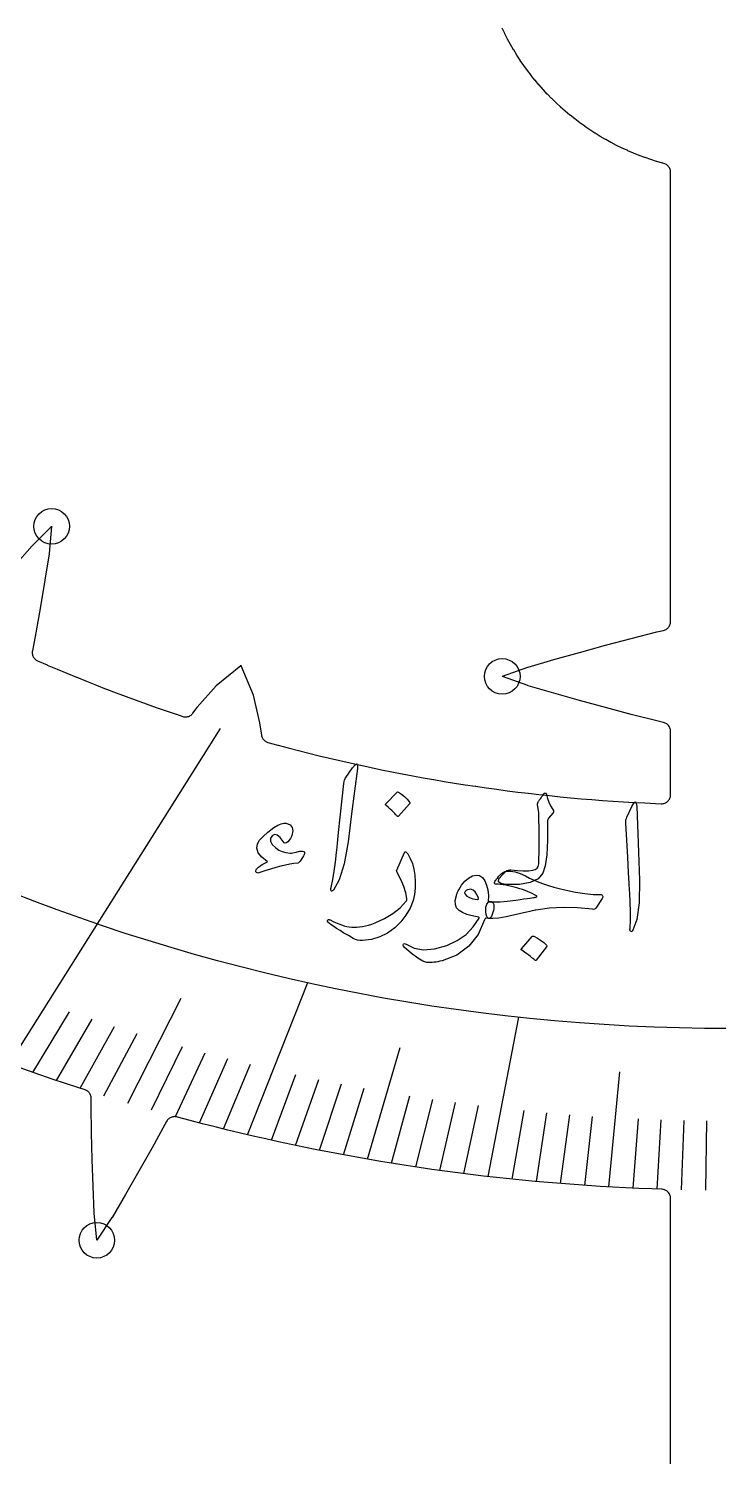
# Model space of a CAD drawing. Header units: millimetres. Extents: x -82 to 82, y -82 to 82.
# Drawn here: x -19.47 to -0.32, y -42.68 to -3.01 of the extents above; entities that cross this region are included whole.
import ezdxf

# ---------------------------------------------------------------- set-up
doc = ezdxf.new("R2010")
doc.units = ezdxf.units.MM
for name, color, linetype in [('CUT_INNER', 6, 'Continuous'), ('ENGRAVE', 7, 'Continuous'), ('ENGRAVE_FINE', 8, 'Continuous'), ('TEXT', 5, 'Continuous')]:
    doc.layers.add(name, color=color, linetype=linetype)

msp = doc.modelspace()

# ---------------------------------------------------------------- linework, layer by layer
at = {"layer": 'CUT_INNER'}
for points in [[(-19.8672, -17.9297), (-19.3743, -17.3753), (-19.3692, -17.3699), (-18.8376, -16.8397), (-18.8334, -16.836), (-18.8337, -16.8416), (-18.9062, -17.5889), (-18.9072, -17.5963), (-19.023, -18.329), (-19.0232, -18.3303), (-19.1469, -19.0623), (-19.2756, -19.7934), (-19.369, -20.2988), (-19.3722, -20.3226), (-19.3731, -20.3466), (-19.3717, -20.3705), (-19.368, -20.3943), (-19.3621, -20.4175), (-19.354, -20.4401), (-19.3437, -20.4618), (-19.3314, -20.4825), (-19.3172, -20.5018), (-19.3011, -20.5197), (-19.2835, -20.536), (-19.2643, -20.5505), (-19.2439, -20.5631), (-19.2223, -20.5736), (-18.9566, -20.6885), (-18.9552, -20.6891), (-18.6849, -20.804), (-18.6835, -20.8046), (-18.4126, -20.9178), (-18.4111, -20.9184), (-18.1395, -21.0299), (-18.138, -21.0305), (-17.8657, -21.1404), (-17.8643, -21.141), (-17.5913, -21.2492), (-17.5898, -21.2497), (-17.3162, -21.3563), (-17.3147, -21.3568), (-17.0404, -21.4617), (-17.039, -21.4622), (-16.764, -21.5654), (-16.7626, -21.5659), (-16.487, -21.6674), (-16.4855, -21.6679), (-16.2093, -21.7677), (-16.2079, -21.7682), (-15.9311, -21.8663), (-15.9296, -21.8668), (-15.6522, -21.9632), (-15.6508, -21.9637), (-15.3728, -22.0584), (-15.3713, -22.0589), (-15.1931, -22.1183), (-15.1699, -22.1249), (-15.1462, -22.1291), (-15.1221, -22.1311), (-15.098, -22.1307), (-15.074, -22.128), (-15.0504, -22.123), (-15.0274, -22.1157), (-15.0052, -22.1063), (-14.984, -22.0948), (-14.964, -22.0812), (-14.9454, -22.0658), (-14.9284, -22.0487), (-14.9131, -22.0301), (-14.7959, -21.8718), (-14.7898, -21.8643), (-14.2698, -21.2656), (-14.2662, -21.2618), (-14.2624, -21.2583), (-13.583, -20.6997), (-13.5784, -20.6962), (-13.5759, -20.7014), (-13.2401, -21.5143), (-13.2383, -21.5192), (-13.237, -21.5243), (-13.0606, -22.2974), (-13.0588, -22.3069), (-13.0104, -22.6339), (-13.0058, -22.6575), (-12.9989, -22.6806), (-12.9897, -22.7029), (-12.9785, -22.7242), (-12.9653, -22.7444), (-12.9502, -22.7632), (-12.9334, -22.7804), (-12.9149, -22.7959), (-12.8951, -22.8096), (-12.8741, -22.8214), (-12.852, -22.831), (-12.8291, -22.8385), (-12.5482, -22.9153), (-12.5467, -22.9157), (-12.263, -22.9914), (-12.2615, -22.9918), (-11.9773, -23.0658), (-11.9758, -23.0661), (-11.6911, -23.1384), (-11.6896, -23.1387), (-11.4045, -23.2092), (-11.403, -23.2096), (-11.1175, -23.2783), (-11.116, -23.2787), (-10.8301, -23.3457), (-10.8286, -23.346), (-10.5422, -23.4112), (-10.5408, -23.4116), (-10.254, -23.475), (-10.2525, -23.4754), (-9.9654, -23.5371), (-9.9639, -23.5374), (-9.6764, -23.5973), (-9.6749, -23.5976), (-9.387, -23.6558), (-9.3855, -23.6561), (-9.0973, -23.7125), (-9.0958, -23.7128), (-8.8073, -23.7674), (-8.8057, -23.7677), (-8.5169, -23.8206), (-8.5154, -23.8209), (-8.2262, -23.872), (-8.2246, -23.8722), (-7.9351, -23.9215), (-7.9336, -23.9218), (-7.6438, -23.9693), (-7.6423, -23.9696), (-7.3522, -24.0154), (-7.3507, -24.0156), (-7.0603, -24.0596), (-7.0588, -24.0598), (-6.7682, -24.102), (-6.7667, -24.1022), (-6.4758, -24.1426), (-6.4742, -24.1428), (-6.1831, -24.1815), (-6.1816, -24.1817), (-5.8902, -24.2185), (-5.8887, -24.2187), (-5.5971, -24.2537), (-5.5956, -24.2539), (-5.3038, -24.2872), (-5.3023, -24.2874), (-5.0103, -24.3188), (-5.0088, -24.319), (-4.7166, -24.3487), (-4.7151, -24.3488), (-4.4227, -24.3767), (-4.4212, -24.3769), (-4.1287, -24.403), (-4.1272, -24.4031), (-3.8345, -24.4274), (-3.833, -24.4275), (-3.5401, -24.45), (-3.5386, -24.4501), (-3.2457, -24.4708), (-3.2441, -24.4709), (-2.9511, -24.4898), (-2.9495, -24.4899), (-2.6563, -24.507), (-2.6548, -24.5071), (-2.3615, -24.5224), (-2.36, -24.5225), (-2.0666, -24.536), (-2.0651, -24.5361), (-1.907, -24.5424), (-1.8818, -24.5421), (-1.8568, -24.5393), (-1.8322, -24.5341), (-1.8083, -24.5263), (-1.7852, -24.5162), (-1.7633, -24.5039), (-1.7428, -24.4894), (-1.7238, -24.4729), (-1.7065, -24.4545), (-1.6912, -24.4346), (-1.678, -24.4132), (-1.667, -24.3906), (-1.6583, -24.367), (-1.652, -24.3426), (-1.6483, -24.3177), (-1.647, -24.2926), (-1.647, -22.5292), (-1.6481, -22.5053), (-1.6516, -22.4817), (-1.6572, -22.4585), (-1.6651, -22.4359), (-1.675, -22.4142), (-1.687, -22.3935), (-1.7009, -22.3741), (-1.7166, -22.3561), (-1.7339, -22.3397), (-1.7528, -22.325), (-1.7729, -22.3122), (-1.7942, -22.3013), (-1.8164, -22.2925), (-1.8394, -22.2859), (-2.0235, -22.2423), (-2.0253, -22.2418), (-2.7398, -22.0611), (-2.7412, -22.0607), (-3.4556, -21.8713), (-4.1718, -21.6751), (-4.8881, -21.4734), (-4.8894, -21.4731), (-5.6013, -21.2645), (-5.6084, -21.2622), (-6.3149, -21.0083), (-6.3201, -21.0061), (-6.3149, -21.0039), (-5.6084, -20.75), (-5.6013, -20.7477), (-4.8894, -20.5391), (-4.8881, -20.5388), (-4.1735, -20.3376), (-3.4576, -20.1414), (-2.7412, -19.9515), (-2.7398, -19.9511), (-2.0253, -19.7704), (-2.0235, -19.7699), (-1.8394, -19.7263), (-1.8164, -19.7197), (-1.7942, -19.7109), (-1.7729, -19.7001), (-1.7528, -19.6872), (-1.7339, -19.6725), (-1.7166, -19.6561), (-1.7009, -19.6381), (-1.687, -19.6187), (-1.675, -19.598), (-1.6651, -19.5763), (-1.6572, -19.5537), (-1.6516, -19.5305), (-1.6481, -19.5069), (-1.647, -19.483), (-1.647, -6.9968), (-1.6483, -6.9716), (-1.6521, -6.9466), (-1.6584, -6.9222), (-1.6671, -6.8985), (-1.6782, -6.8758), (-1.6915, -6.8544), (-1.7069, -6.8344), (-1.7243, -6.8161), (-1.7434, -6.7996), (-1.764, -6.7851), (-1.7861, -6.7728), (-1.8092, -6.7627), (-1.8333, -6.7551), (-1.8654, -6.7466), (-1.8684, -6.7458), (-2.0304, -6.6988), (-2.0334, -6.6979), (-2.1942, -6.6469), (-2.1971, -6.646), (-2.3567, -6.5911), (-2.3596, -6.59), (-2.5177, -6.5313), (-2.5206, -6.5301), (-2.6773, -6.4675), (-2.6801, -6.4663), (-2.8352, -6.3998), (-2.838, -6.3986), (-2.9914, -6.3283), (-2.9942, -6.327), (-3.1458, -6.253), (-3.1485, -6.2516), (-3.2983, -6.1739), (-3.301, -6.1725), (-3.4488, -6.0911), (-3.4515, -6.0896), (-3.5973, -6.0047), (-3.5999, -6.0031), (-3.7435, -5.9146), (-3.7461, -5.9129), (-3.8876, -5.8209), (-3.8901, -5.8192), (-4.0292, -5.7238), (-4.0318, -5.722), (-4.1685, -5.6232), (-4.171, -5.6213), (-4.3052, -5.5192), (-4.3077, -5.5173), (-4.4394, -5.4118), (-4.4418, -5.4099), (-4.5709, -5.3013), (-4.5732, -5.2993), (-4.6996, -5.1875), (-4.7019, -5.1854), (-4.8255, -5.0706), (-4.8277, -5.0685), (-4.9485, -4.9506), (-4.9506, -4.9485), (-5.0685, -4.8277), (-5.0706, -4.8255), (-5.1854, -4.7019), (-5.1875, -4.6996), (-5.2993, -4.5732), (-5.3013, -4.5709), (-5.4099, -4.4418), (-5.4118, -4.4394), (-5.5173, -4.3077), (-5.5192, -4.3052), (-5.6213, -4.171), (-5.6232, -4.1685), (-5.722, -4.0318), (-5.7238, -4.0292), (-5.8192, -3.8901), (-5.8209, -3.8876), (-5.9129, -3.7461), (-5.9146, -3.7435), (-6.0031, -3.5999), (-6.0047, -3.5973), (-6.0896, -3.4515), (-6.0911, -3.4488), (-6.1725, -3.301), (-6.1739, -3.2983), (-6.2516, -3.1485), (-6.253, -3.1458), (-6.327, -2.9942)], [(-1.647, -46.0268), (-1.647, -35.5053), (-1.6482, -35.4813), (-1.6516, -35.4575), (-1.6573, -35.4342), (-1.6652, -35.4115), (-1.6753, -35.3897), (-1.6874, -35.369), (-1.7014, -35.3495), (-1.7173, -35.3315), (-1.7348, -35.3151), (-1.7538, -35.3004), (-1.7741, -35.2876), (-1.7955, -35.2768), (-1.8179, -35.2681), (-1.841, -35.2616), (-1.8646, -35.2574), (-1.8886, -35.2554), (-2.1642, -35.2461), (-2.5248, -35.2317), (-2.8853, -35.2151), (-3.2457, -35.1963), (-3.606, -35.1753), (-3.9662, -35.1521), (-4.3262, -35.1266), (-4.686, -35.099), (-5.0457, -35.0691), (-5.4051, -35.037), (-5.7644, -35.0028), (-6.1235, -34.9663), (-6.4823, -34.9276), (-6.8409, -34.8868), (-7.1992, -34.8437), (-7.5572, -34.7984), (-7.915, -34.7509), (-8.2725, -34.7013), (-8.6296, -34.6494), (-8.9865, -34.5954), (-9.343, -34.5391), (-9.6991, -34.4807), (-10.0549, -34.4201), (-10.4103, -34.3573), (-10.7653, -34.2924), (-11.1199, -34.2252), (-11.4741, -34.1559), (-11.8278, -34.0844), (-12.1811, -34.0108), (-12.534, -33.9349), (-12.8863, -33.8569), (-13.2382, -33.7768), (-13.5896, -33.6945), (-13.9405, -33.61), (-14.2909, -33.5234), (-14.6407, -33.4347), (-14.9899, -33.3437), (-15.3387, -33.2507), (-15.3546, -33.2463), (-15.378, -33.2411), (-15.4018, -33.2382), (-15.4258, -33.2376), (-15.4498, -33.2392), (-15.4734, -33.2432), (-15.4966, -33.2494), (-15.5191, -33.2578), (-15.5406, -33.2683), (-15.5611, -33.2808), (-15.5803, -33.2952), (-15.598, -33.3115), (-15.614, -33.3293), (-15.6283, -33.3486), (-15.6407, -33.3691), (-15.6867, -33.4547), (-15.6873, -33.456), (-16.0446, -34.1029), (-16.409, -34.75), (-16.7787, -35.3959), (-16.7793, -35.397), (-17.1546, -36.0368), (-17.1586, -36.0432), (-17.5768, -36.6672), (-17.5799, -36.6714), (-17.5808, -36.6659), (-17.6554, -35.9188), (-17.6559, -35.9113), (-17.6853, -35.1701), (-17.6853, -35.1688), (-17.7068, -34.4267), (-17.7232, -33.6845), (-17.7333, -32.9435), (-17.7333, -32.942), (-17.7339, -32.7308), (-17.7351, -32.7066), (-17.7386, -32.6827), (-17.7445, -32.6592), (-17.7526, -32.6364), (-17.7629, -32.6145), (-17.7752, -32.5937), (-17.7895, -32.5742), (-17.8056, -32.5561), (-17.8234, -32.5397), (-17.8426, -32.5251), (-17.8632, -32.5124), (-17.885, -32.5018), (-17.9076, -32.4933), (-18.1064, -32.4297), (-18.4494, -32.3175), (-18.7917, -32.2033), (-19.1334, -32.0869), (-19.4743, -31.9685), (-19.8145, -31.8479)]]:
    msp.add_lwpolyline(points, dxfattribs=at)
at = {"layer": 'ENGRAVE'}
for points in [[(-20.0171, -31.775), (-14.1453, -22.4541)], [(-13.3992, -33.7394), (-11.7197, -29.5103)], [(-6.7149, -34.9014), (-5.8628, -30.4723)]]:
    msp.add_lwpolyline(points, dxfattribs=at)
for centre, radius in [((0, 23.532), 54.3217), ((-18.833, -16.8352), 0.4941), ((-6.3209, -21.0061), 0.4941), ((-17.5802, -36.6722), 0.4941)]:
    msp.add_circle(centre, radius, dxfattribs=at)
at = {"layer": 'ENGRAVE_FINE'}
for points in [[(-16.7191, -32.8597), (-15.2367, -29.9461)], [(-19.3596, -32.0086), (-18.3394, -30.3219)], [(-18.7009, -32.2338), (-17.7131, -30.5312)], [(-18.0413, -32.4507), (-17.0861, -30.7326)], [(-17.3807, -32.6593), (-16.4584, -30.9263)], [(-16.0567, -33.0518), (-15.201, -31.2905)], [(-10.0629, -34.4187), (-9.1556, -31.3154)], [(-15.3935, -33.2359), (-14.5715, -31.4612)], [(-14.7294, -33.4118), (-13.9414, -31.6243)], [(-14.0647, -33.5796), (-13.3109, -31.7798)], [(-12.7331, -33.8911), (-12.0484, -32.0685)], [(-3.3593, -35.1899), (-3.0539, -31.9904)], [(-12.0664, -34.0349), (-11.4165, -32.2017)], [(-11.3991, -34.1708), (-10.7842, -32.3275)], [(-10.7313, -34.2987), (-10.1516, -32.4459)], [(-9.3941, -34.5309), (-8.8854, -32.6608)], [(-8.7249, -34.6352), (-8.2518, -32.7573)], [(-8.0552, -34.7317), (-7.618, -32.8466)], [(-7.3852, -34.8204), (-6.984, -32.9286)], [(-6.0442, -34.9745), (-5.7153, -33.0711)], [(-5.3733, -35.04), (-5.0807, -33.1316)], [(-4.7022, -35.0977), (-4.4459, -33.185)], [(-4.0308, -35.1476), (-3.811, -33.2311)], [(-2.6876, -35.2245), (-2.5409, -33.3022)], [(-2.0158, -35.2514), (-1.9058, -33.327)], [(-1.3439, -35.2706), (-1.2705, -33.3447)], [(-0.672, -35.2821), (-0.6353, -33.3554)]]:
    msp.add_lwpolyline(points, dxfattribs=at)
at = {"layer": 'TEXT'}
for points in [[(-10.4759, -23.5446), (-10.4092, -23.4613), (-10.365, -23.4365), (-10.3433, -23.4705), (-10.3438, -23.5632), (-10.5025, -24.8276), (-10.5992, -25.6036), (-10.7149, -26.2153), (-10.8516, -26.662), (-11.0107, -26.9435), (-11.0331, -26.9645), (-11.0512, -26.9745), (-11.0648, -26.9735), (-11.074, -26.9615), (-11.0798, -26.9447), (-11.082, -26.924), (-11.0806, -26.8994), (-11.0757, -26.871), (-11.0276, -26.6518), (-10.9867, -26.4172), (-10.953, -26.167), (-10.9262, -25.9014), (-10.9178, -25.8323), (-10.8972, -25.6452), (-10.864, -25.3402), (-10.8177, -24.9173), (-10.7201, -23.9783), (-10.7115, -23.9291), (-10.699, -23.8848), (-10.6825, -23.8454), (-10.662, -23.8108)], [(-9.2434, -24.2242), (-9.236, -24.219), (-9.2268, -24.2169), (-9.2156, -24.2177), (-9.2024, -24.2216), (-9.1152, -24.2798), (-9.0351, -24.3458), (-8.9619, -24.4195), (-8.8956, -24.5009), (-8.8898, -24.5126), (-8.8883, -24.5234), (-8.8911, -24.5334), (-8.8982, -24.5426), (-9.2023, -24.8861), (-9.2127, -24.8937), (-9.2243, -24.8938), (-9.237, -24.8864), (-9.2508, -24.8716), (-9.2627, -24.8588), (-9.2817, -24.8393), (-9.3078, -24.8132), (-9.3408, -24.7805), (-9.3814, -24.7409), (-9.4302, -24.6945), (-9.4871, -24.6411), (-9.5521, -24.5807), (-9.5604, -24.5711), (-9.5638, -24.5625), (-9.5623, -24.5549), (-9.5559, -24.5483)], [(-5.3054, -26.2167), (-5.3008, -26.0674), (-5.2976, -25.9102), (-5.2956, -25.745), (-5.2949, -25.5718), (-5.2957, -25.39), (-5.2981, -25.1989), (-5.3022, -24.9985), (-5.3078, -24.7888), (-5.3436, -24.5712), (-5.3411, -24.5434), (-5.3351, -24.5174), (-5.3256, -24.493), (-5.3125, -24.4704), (-5.3049, -24.4588), (-5.2941, -24.4438), (-5.2801, -24.4251), (-5.2629, -24.4029), (-5.2429, -24.3767), (-5.2203, -24.3463), (-5.195, -24.3116), (-5.1672, -24.2726), (-5.1575, -24.26), (-5.1464, -24.2514), (-5.1338, -24.2469), (-5.1199, -24.2465), (-5.1089, -24.2502), (-5.1003, -24.259), (-5.094, -24.2727), (-5.0902, -24.2913), (-5.0673, -24.3963), (-5.0305, -24.4995), (-4.9796, -24.6008), (-4.9146, -24.7002), (-4.8985, -24.7279), (-4.894, -24.7544), (-4.9012, -24.7797), (-4.9202, -24.8038), (-5.0394, -24.9425), (-5.0496, -24.96), (-5.0574, -24.9836), (-5.0627, -25.0133), (-5.0655, -25.0492), (-5.0623, -25.5592), (-5.082, -25.9666), (-5.1255, -26.2714), (-5.1933, -26.4733), (-5.3279, -26.6288), (-5.5448, -26.7339), (-5.8441, -26.7877), (-6.2253, -26.7886), (-6.3637, -26.7634), (-6.4268, -26.711), (-6.4147, -26.6316), (-6.3277, -26.5252), (-6.3132, -26.5115), (-6.299, -26.4981), (-6.2852, -26.485), (-6.2717, -26.4722), (-6.2587, -26.4596), (-6.246, -26.4474), (-6.2336, -26.4354), (-6.2216, -26.4237), (-6.1931, -26.4021), (-6.1603, -26.3882), (-6.1233, -26.382), (-6.0821, -26.3834), (-5.8985, -26.3996), (-5.7359, -26.4061), (-5.5942, -26.4033), (-5.4735, -26.3913), (-5.4042, -26.3731), (-5.353, -26.3379), (-5.3201, -26.2858), (-5.3054, -26.2167)], [(-2.7194, -24.6194), (-2.6671, -24.5263), (-2.6275, -24.4948), (-2.6006, -24.5248), (-2.5861, -24.6164), (-2.5381, -25.8897), (-2.5079, -26.6712), (-2.5231, -27.2935), (-2.5858, -27.7565), (-2.6971, -28.0601), (-2.7159, -28.0844), (-2.7321, -28.0971), (-2.7457, -28.0983), (-2.7567, -28.088), (-2.7651, -28.0723), (-2.7707, -28.0523), (-2.7733, -28.0278), (-2.7731, -27.999), (-2.761, -27.7749), (-2.7587, -27.5368), (-2.7659, -27.2844), (-2.7824, -27.018), (-2.7854, -26.9484), (-2.7953, -26.7605), (-2.8118, -26.4541), (-2.8346, -26.0293), (-2.8903, -25.0869), (-2.8898, -25.0369), (-2.8846, -24.9912), (-2.8747, -24.9496), (-2.86, -24.9122)], [(-11.9118, -26.1101), (-11.9337, -26.1415), (-11.9561, -26.1661), (-11.9788, -26.1839), (-12.002, -26.195), (-12.1078, -26.208), (-12.2215, -26.2268), (-12.3434, -26.2514), (-12.4733, -26.2818), (-12.6114, -26.3181), (-12.7579, -26.3607), (-12.9129, -26.4095), (-13.0765, -26.4643), (-13.1037, -26.4692), (-13.1264, -26.4673), (-13.1445, -26.4585), (-13.1581, -26.4428), (-13.1614, -26.437), (-13.1635, -26.4321), (-13.1645, -26.4281), (-13.1644, -26.4251), (-13.1522, -26.3701), (-13.0938, -26.3071), (-12.9893, -26.2361), (-12.839, -26.1567), (-12.9974, -26.0288), (-13.0957, -25.9035), (-13.1344, -25.781), (-13.1137, -25.6615), (-13.0578, -25.5601), (-12.9638, -25.4508), (-12.832, -25.3332), (-12.6626, -25.2071), (-12.5569, -25.1432), (-12.4645, -25.1017), (-12.3853, -25.0829), (-12.3192, -25.0866), (-12.2144, -25.1318), (-12.153, -25.2032), (-12.135, -25.3011), (-12.1606, -25.4255), (-12.178, -25.4699), (-12.2025, -25.5138), (-12.2343, -25.5573), (-12.2733, -25.6003), (-12.3112, -25.6305), (-12.3458, -25.6395), (-12.3771, -25.6273), (-12.405, -25.5939), (-12.4882, -25.4816), (-12.5668, -25.4178), (-12.641, -25.4023), (-12.7112, -25.4353), (-12.7593, -25.5044), (-12.7578, -25.5838), (-12.7067, -25.6733), (-12.6056, -25.7728), (-12.5231, -25.8305), (-12.43, -25.8734), (-12.3264, -25.9014), (-12.2124, -25.9143), (-12.1737, -25.9135), (-12.132, -25.9088), (-12.0874, -25.9), (-12.0399, -25.8873), (-12.0145, -25.8806), (-11.9901, -25.8748), (-11.9665, -25.8696), (-11.9437, -25.8653), (-11.9223, -25.862), (-11.9024, -25.86), (-11.8842, -25.8592), (-11.8677, -25.8597), (-11.8287, -25.8707), (-11.811, -25.8959), (-11.8147, -25.9353), (-11.8399, -25.9889)], [(-9.0352, -25.9026), (-9.0306, -25.8939), (-9.0258, -25.8872), (-9.0207, -25.8826), (-9.0154, -25.8799), (-9.001, -25.8812), (-8.9848, -25.8908), (-8.9668, -25.9085), (-8.9471, -25.9344), (-8.8747, -26.0616), (-8.8176, -26.2037), (-8.7758, -26.3606), (-8.7494, -26.5326), (-8.737, -26.7148), (-8.7405, -26.8916), (-8.7603, -27.063), (-8.7963, -27.2289), (-8.8807, -27.441), (-8.9939, -27.6388), (-9.1363, -27.8221), (-9.3081, -27.9906), (-9.5046, -28.1354), (-9.7198, -28.2426), (-9.9536, -28.3119), (-10.2055, -28.3431), (-10.2717, -28.3436), (-10.3359, -28.3345), (-10.3982, -28.3157), (-10.4586, -28.2874), (-10.5949, -28.2087), (-10.7173, -28.136), (-10.826, -28.0695), (-10.9211, -28.0093), (-11.0022, -27.9554), (-11.0692, -27.9081), (-11.122, -27.8674), (-11.1608, -27.8333), (-11.1683, -27.8237), (-11.1732, -27.8147), (-11.1755, -27.8062), (-11.1752, -27.7984), (-11.1721, -27.7888), (-11.1671, -27.7802), (-11.1603, -27.7728), (-11.1517, -27.7664), (-11.1416, -27.7623), (-11.1302, -27.7618), (-11.1175, -27.7648), (-11.1035, -27.7715), (-11.0188, -27.8141), (-10.937, -27.8516), (-10.8582, -27.8841), (-10.7824, -27.9114), (-10.7089, -27.9339), (-10.6372, -27.9515), (-10.5673, -27.9645), (-10.4991, -27.9726), (-10.4301, -27.9759), (-10.3578, -27.9742), (-10.2821, -27.9674), (-10.203, -27.9555), (-10.1206, -27.9383), (-10.0348, -27.9154), (-9.9456, -27.8867), (-9.8531, -27.8522), (-9.5901, -27.734), (-9.3592, -27.5943), (-9.1601, -27.4337), (-8.9928, -27.2524), (-8.9814, -27.2373), (-8.9735, -27.219), (-8.969, -27.1974), (-8.968, -27.1726), (-8.9969, -27.0198), (-9.0535, -26.8456), (-9.1373, -26.6498), (-9.248, -26.4323), (-9.2521, -26.419), (-9.254, -26.4075), (-9.2535, -26.3977), (-9.2507, -26.3897)], [(-6.8104, -27.7737), (-6.9903, -28.1798), (-7.2471, -28.505), (-7.5815, -28.7482), (-7.9935, -28.9079), (-8.0501, -28.9216), (-8.1057, -28.9332), (-8.1603, -28.9426), (-8.2139, -28.9498), (-8.2661, -28.9546), (-8.3165, -28.9566), (-8.3652, -28.9559), (-8.4121, -28.9525), (-8.5247, -28.9183), (-8.6678, -28.8361), (-8.8409, -28.7057), (-9.0432, -28.5268), (-9.0639, -28.5025), (-9.0748, -28.4805), (-9.0758, -28.461), (-9.067, -28.4438), (-9.052, -28.4319), (-9.0343, -28.4284), (-9.0139, -28.4333), (-8.9909, -28.4465), (-8.7686, -28.5596), (-8.5049, -28.603), (-8.2007, -28.576), (-7.8574, -28.4779), (-7.5707, -28.3454), (-7.3263, -28.1748), (-7.1239, -27.9668), (-6.9634, -27.7218), (-6.9631, -27.7124), (-6.965, -27.7046), (-6.9692, -27.6985), (-6.9756, -27.694), (-7.1542, -27.6589), (-7.3045, -27.6168), (-7.4263, -27.5678), (-7.5197, -27.5123), (-7.5871, -27.4375), (-7.6221, -27.3425), (-7.6247, -27.2276), (-7.5952, -27.0925), (-7.5896, -27.0749), (-7.5833, -27.057), (-7.5763, -27.0389), (-7.5686, -27.0206), (-7.5602, -27.0017), (-7.5509, -26.982), (-7.5409, -26.9614), (-7.5302, -26.9399), (-7.4479, -26.8025), (-7.3569, -26.6919), (-7.2571, -26.608), (-7.1483, -26.5507), (-7.0421, -26.5258), (-6.9499, -26.5394), (-6.8714, -26.5914), (-6.8064, -26.6819), (-6.7551, -26.8025), (-6.7219, -26.9389), (-6.707, -27.0911), (-6.7105, -27.2592), (-6.7003, -27.2604), (-6.6903, -27.2612), (-6.6806, -27.2617), (-6.6712, -27.2617), (-6.6619, -27.2618), (-6.6522, -27.2623), (-6.6422, -27.2631), (-6.632, -27.2643), (-6.598, -27.2762), (-6.5736, -27.3019), (-6.5589, -27.3413), (-6.5539, -27.3945), (-6.5563, -27.452), (-6.5647, -27.5094), (-6.579, -27.5666), (-6.5993, -27.6237), (-6.6226, -27.6733), (-6.646, -27.7078), (-6.6695, -27.7273), (-6.693, -27.7317), (-6.7925, -27.7186), (-6.7944, -27.7278), (-6.798, -27.7401), (-6.8033, -27.7554), (-6.8104, -27.7737)], [(-5.6774, -26.551), (-5.5599, -26.6117), (-5.4365, -26.6689), (-5.3074, -26.7224), (-5.1725, -26.7723), (-5.0325, -26.8187), (-4.8881, -26.8619), (-4.7393, -26.9018), (-4.5862, -26.9384), (-4.2893, -27.0005), (-4.0248, -27.0421), (-3.793, -27.0636), (-3.5941, -27.0654), (-3.5728, -27.0669), (-3.5558, -27.0733), (-3.5429, -27.0846), (-3.5343, -27.1008), (-3.5301, -27.1196), (-3.5305, -27.1387), (-3.5354, -27.1582), (-3.5449, -27.1779), (-3.7202, -27.4407), (-3.7371, -27.4615), (-3.758, -27.4743), (-3.7829, -27.4789), (-3.8117, -27.4755), (-4.2267, -27.4356), (-4.6266, -27.4262), (-5.0122, -27.4476), (-5.3843, -27.5002), (-5.405, -27.5034), (-5.4407, -27.5105), (-5.4913, -27.5215), (-5.5569, -27.5364), (-5.6374, -27.5551), (-5.733, -27.5775), (-5.8437, -27.6036), (-5.9695, -27.6332), (-6.2133, -27.6864), (-6.4163, -27.7201), (-6.578, -27.7348), (-6.6983, -27.731), (-6.7269, -27.7162), (-6.7501, -27.6798), (-6.7677, -27.622), (-6.7798, -27.5426), (-6.776, -27.4171), (-6.7502, -27.3297), (-6.7024, -27.2805), (-6.6327, -27.2694), (-6.5292, -27.2724), (-6.3804, -27.2652), (-6.1864, -27.2474), (-5.9474, -27.2186), (-5.8269, -27.2031), (-5.7216, -27.1892), (-5.6312, -27.177), (-5.5559, -27.1665), (-5.4959, -27.1579), (-5.4515, -27.1512), (-5.4226, -27.1463), (-5.4094, -27.1433), (-5.4043, -27.1414), (-5.3999, -27.1398), (-5.3961, -27.1384), (-5.3931, -27.1372), (-5.3904, -27.1364), (-5.3877, -27.1358), (-5.385, -27.1356), (-5.3824, -27.1358), (-5.3658, -27.1297), (-5.3588, -27.1226), (-5.3616, -27.1145), (-5.374, -27.1054), (-5.4296, -27.072), (-5.4885, -27.0404), (-5.5509, -27.0106), (-5.6167, -26.9826), (-5.6858, -26.9562), (-5.7583, -26.9308), (-5.8341, -26.9066), (-5.9133, -26.8836), (-5.9912, -26.8623), (-6.0683, -26.843), (-6.1446, -26.8256), (-6.2202, -26.8101), (-6.2944, -26.797), (-6.3666, -26.7866), (-6.4369, -26.7789), (-6.5053, -26.774), (-6.5227, -26.7695), (-6.5337, -26.7612), (-6.5383, -26.7492), (-6.5366, -26.7334), (-6.5243, -26.7066), (-6.5102, -26.6807), (-6.4943, -26.6557), (-6.4765, -26.6315), (-6.4571, -26.6076), (-6.4364, -26.5831), (-6.4144, -26.5582), (-6.391, -26.5328), (-6.3408, -26.4854), (-6.2923, -26.45), (-6.2453, -26.4269), (-6.1999, -26.4159), (-6.0885, -26.4146), (-5.9644, -26.4368), (-5.8274, -26.4823), (-5.6774, -26.551)], [(-6.9826, -27.165), (-7.0239, -27.0635), (-7.074, -26.9888), (-7.133, -26.941), (-7.201, -26.9199), (-7.2441, -26.9248), (-7.2836, -26.9368), (-7.3196, -26.9558), (-7.352, -26.9819), (-7.3633, -26.9966), (-7.3672, -27.0137), (-7.3634, -27.0332), (-7.3521, -27.0551), (-7.3055, -27.1093), (-7.2328, -27.1521), (-7.134, -27.1835), (-7.009, -27.2032), (-6.9957, -27.2024), (-6.9869, -27.1958), (-6.9825, -27.1833), (-6.9826, -27.165)], [(-5.4879, -28.2289), (-5.4806, -28.2232), (-5.4709, -28.2203), (-5.4589, -28.2203), (-5.4445, -28.2231), (-5.346, -28.2744), (-5.2541, -28.3339), (-5.1689, -28.4016), (-5.0904, -28.4777), (-5.0831, -28.4888), (-5.0805, -28.4995), (-5.0825, -28.5097), (-5.0891, -28.5195), (-5.379, -28.8861), (-5.3893, -28.8945), (-5.4016, -28.8955), (-5.4158, -28.8891), (-5.432, -28.8754), (-5.446, -28.8635), (-5.4681, -28.8456), (-5.4984, -28.8216), (-5.5367, -28.7915), (-5.5838, -28.7553), (-5.6403, -28.7127), (-5.7062, -28.6639), (-5.7813, -28.6087), (-5.7911, -28.5998), (-5.7955, -28.5915), (-5.7947, -28.5838), (-5.7885, -28.5766)]]:
    msp.add_lwpolyline(points, close=True, dxfattribs=at)

doc.saveas('drawing.dxf')
